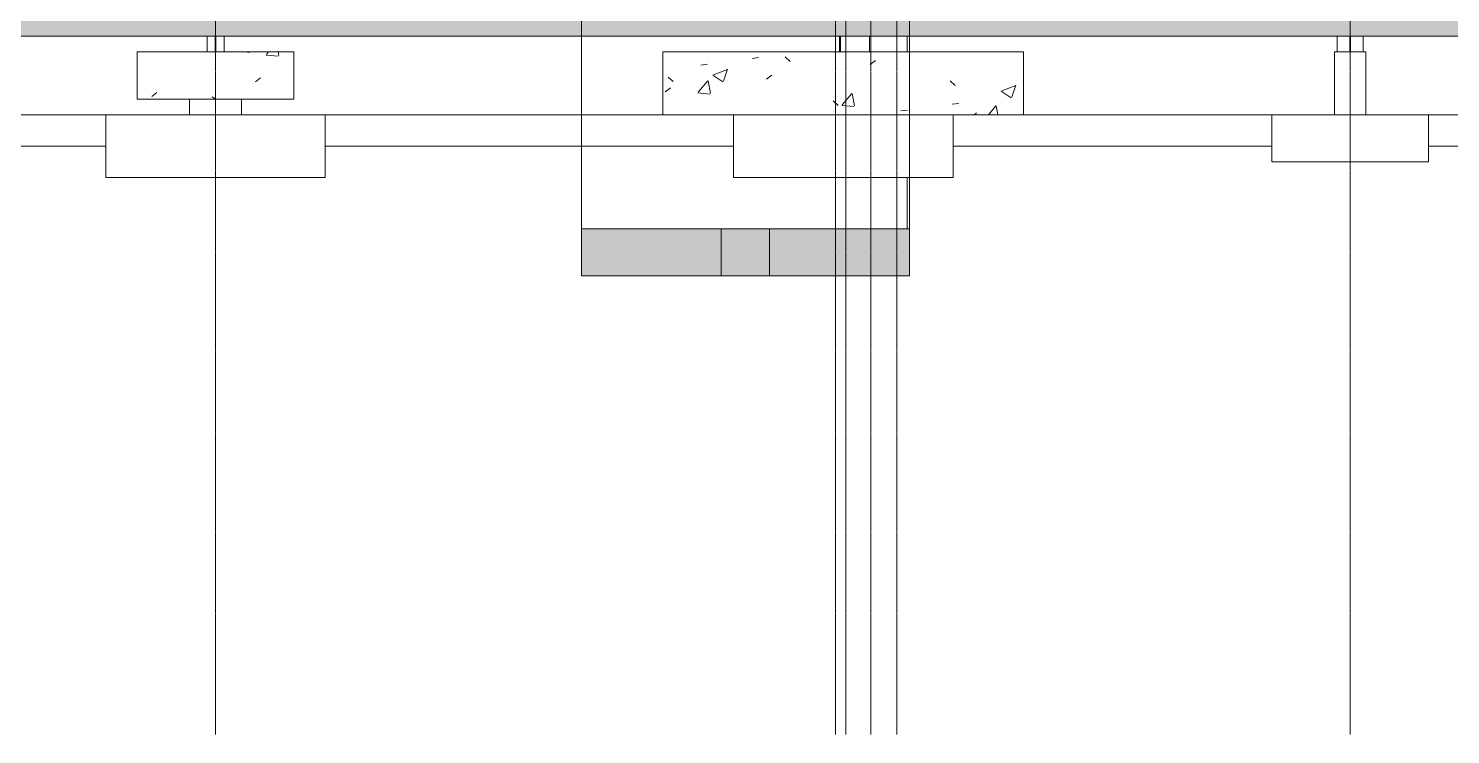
# Model space of a CAD drawing. Header units: inches. Extents: x -23565 to -43, y -324 to 853.
# Drawn here: x -11560 to -11016, y -273 to -3 of the extents above; entities that cross this region are included whole.
import ezdxf

# ---------------------------------------------------------------- set-up
doc = ezdxf.new("R2010")
doc.units = ezdxf.units.IN
doc.header["$MEASUREMENT"] = 0
doc.linetypes.add('Grid Line 1_2_', pattern=[0.875, 0.5, -0.125, 0.125, -0.125])
doc.linetypes.add('Hidden 1_8_', pattern=[0.1875, 0.125, -0.0625])
for name, color, linetype, lineweight in [('A-FLOR', 192, 'Continuous', 13), ('A-FLOR-PATT', 8, 'Continuous', 25), ('C-TOPO', 7, 'Continuous', 13), ('G-ANNO-SYMB', 111, 'Continuous', 9), ('L-SITE-WALL', 31, 'Continuous', 13), ('S-COLS', 52, 'Continuous', 13), ('S-FNDN', 32, 'Continuous', 13), ('S-GRID', 1, 'Continuous', 9)]:
    doc.layers.add(name, color=color, linetype=linetype, lineweight=lineweight)
pattern_1 = [(50, (22063.86, 65.275), (55.0854, -4.8198), [5.76, -63.36]), (355, (22063.86, 65.275), (-10.6557, 57.7685), [4.608, -50.688]), (100.451, (22068.45, 64.874), (44.4295, 52.9487), [4.895, -53.848]), (46.184, (22063.86, 80.635), (81.9644, -12.712), [8.64, -95.04]), (96.636, (22070.69, 79.576), (71.7815, 74.8124), [7.343, -80.772]), (351.184, (22063.86, 80.635), (71.782, 74.8124), [6.912, -76.032]), (21, (22071.54, 76.795), (45.842, -30.9215), [5.76, -63.36]), (326, (22071.54, 76.795), (18.687, 55.6915), [4.608, -50.688]), (71.451, (22075.36, 74.22), (64.529, 24.77), [4.895, -53.848]), (37.5, (22063.858, 65.275), (0.9339, 25.5668), [2.534, -47.539, 2.534, -48.922, -50.88]), (37.5, (22063.858, 65.275), (0.9339, 25.5668), [-101.53, 2.534, -48.346]), (7.5, (22063.858, 65.275), (20.204, 30.2913), [2.534, -26.803, 2.534, -46.387, -19.392]), (7.5, (22063.858, 65.275), (20.204, 30.2913), [-78.259, 2.534, -16.858]), (327.5, (22046.732, 65.275), (40.9978, -1.7324), [2.534, -16.666, 2.534, -57.37, -79.488]), (327.5, (22046.732, 65.275), (40.9978, -1.7324), [-79.104, 2.534, -76.954]), (317.5, (22039.052, 65.275), (44.7889, 7.6878), [2.534, -22.426, 2.534, -37.248, -56.448]), (317.5, (22039.052, 65.275), (44.7889, 7.6878), [-64.742, 2.534, -53.914])]

# ---------------------------------------------------------------- blocks, each defined once
blk = doc.blocks.new('Struct_Xcel_Sports Complex_rvt-3-Building Section - North_South looking East _ Lounge')
at = {"layer": 'A-FLOR-PATT', "lineweight": 9}
h = blk.add_hatch(dxfattribs=at)
h.set_pattern_fill('FP_46', color=256, style=0, pattern_type=2)
h.set_pattern_definition(pattern_1)
h.paths.add_polyline_path([(21132.3, -6), (22790.8, -6), (22790.8, 0), (21132.3, 0), (21132.3, -1.61)], flags=0)
at = {"layer": 'S-FNDN', "lineweight": 9}
h = blk.add_hatch(dxfattribs=at)
h.set_pattern_fill('FP_46', color=8, style=0, pattern_type=2)
h.set_pattern_definition(pattern_1)
h.paths.add_polyline_path([(22104.33, -30), (22138.8, -30), (22138.8, -12), (22078.8, -12), (22078.8, -30)], flags=0)
h = blk.add_hatch(dxfattribs=at)
h.set_pattern_fill('FP_46', color=8, style=0, pattern_type=2)
h.set_pattern_definition(pattern_1)
h.paths.add_polyline_path([(22414.2, -36), (22418.05, -36), (22418.05, -12), (22280.05, -12), (22280.05, -36)], flags=0)
at = {"layer": 'A-FLOR', "color": 7}
blk.add_line((21132.3, -6), (22790.8, -6), dxfattribs=at)
at = {"layer": 'L-SITE-WALL', "color": 8, "lineweight": 9}
blk.add_line((22373.55, -6), (22373.55, -12), dxfattribs=at)
at = {"layer": 'S-FNDN', "color": 7}
for p, q in [((22138.8, -12), (22078.8, -12)), ((22078.8, -12), (22078.8, -30)), ((22138.8, -30), (22138.8, -12)), ((22418.05, -12), (22280.05, -12)), ((22280.05, -12), (22280.05, -36)), ((22418.05, -36), (22418.05, -12)), ((22078.8, -30), (22138.8, -30)), ((22280.05, -36), (22418.05, -36))]:
    blk.add_line(p, q, dxfattribs=at)
at = {"layer": 'S-FNDN', "color": 8, "lineweight": 9}
for p, q in [((22537.05, -12), (22538.05, -12)), ((22537.05, -36), (22537.05, -12)), ((22548.05, -12), (22549.05, -12)), ((22549.05, -36), (22549.05, -12)), ((22098.8, -30), (22098.8, -36)), ((22118.8, -36), (22118.8, -30)), ((21909.55, -36), (22066.8, -36)), ((22066.8, -36), (22150.8, -36)), ((22066.8, -60), (22066.8, -36)), ((22150.8, -36), (22280.05, -36)), ((22150.8, -60), (22150.8, -36)), ((22307.05, -36), (22307.05, -60)), ((22391.05, -60), (22391.05, -36)), ((22418.05, -36), (22513.05, -36)), ((22513.05, -36), (22573.05, -36)), ((22513.05, -54), (22513.05, -36)), ((22573.05, -54), (22573.05, -36)), ((22573.05, -36), (22753.05, -36)), ((22066.8, -48), (21909.55, -48)), ((22307.05, -48), (22150.8, -48)), ((22513.05, -48), (22391.05, -48)), ((22753.05, -48), (22573.05, -48)), ((22573.05, -54), (22513.05, -54)), ((22150.8, -60), (22066.8, -60)), ((22391.05, -60), (22307.05, -60))]:
    blk.add_line(p, q, dxfattribs=at)
blk = doc.blocks.new('W-Wide Flange-Column - W12X26-1588833-Building Section - North_South looking East _ Lounge')
at = {"layer": 'S-COLS', "color": 8, "linetype": 'Hidden 1_8_', "lineweight": 9}
for p, q in [((22108.65, 0), (22108.65, 346.14)), ((22108.96, 346.12), (22108.96, 0)), ((22108.65, -12), (22108.65, -6)), ((22108.96, -6), (22108.96, -12))]:
    blk.add_line(p, q, dxfattribs=at)
blk = doc.blocks.new('W-Wide Flange-Column - B2_B-1401040-Building Section - North_South looking East _ Lounge')
at = {"layer": 'S-COLS', "color": 8, "linetype": 'Hidden 1_8_', "lineweight": 9}
for p, q in [((22542.9, 28.34), (22542.9, 141.09)), ((22543.21, 141.09), (22543.21, 28.34)), ((22542.9, 11.86), (22542.9, 15.75)), ((22543.21, 15.73), (22543.21, 10.91)), ((22542.9, 0), (22542.9, 8.67)), ((22543.21, 7.71), (22543.21, 0)), ((22542.9, -12), (22542.9, -6)), ((22543.21, -6), (22543.21, -12))]:
    blk.add_line(p, q, dxfattribs=at)
blk = doc.blocks.new('Section - 3_32_ x 3_8_-18514-Building Section - North_South looking East _ Lounge')
at = {"layer": 'G-ANNO-SYMB'}
blk.add_hatch(color=256, dxfattribs=at).paths.add_polyline_path([(22320.83, -79.66), (22248.83, -79.66), (22248.83, -97.66), (22320.83, -97.66)], flags=0)
for p, q in [((22248.83, -97.66), (22248.83, -79.66)), ((22248.83, -79.66), (22320.83, -79.66)), ((22320.83, -79.66), (22320.83, -97.66)), ((22320.83, -97.66), (22248.83, -97.66))]:
    blk.add_line(p, q, dxfattribs=at)

msp = doc.modelspace()

# ---------------------------------------------------------------- linework, layer by layer
at = {"layer": 'C-TOPO', "color": 8, "lineweight": 9}
for p, q in [((-11223.95593, -12), (-11223.95593, -6)), ((-11223.95593, -79.73125), (-11223.95593, -60))]:
    msp.add_line(p, q, dxfattribs=at)
at = {"layer": 'G-ANNO-SYMB'}
for p, q in [((-11348.67607, 545.15708), (-11348.67607, -79.66081)), ((-11223.15219, 545.15708), (-11223.15219, -79.66081))]:
    msp.add_line(p, q, dxfattribs=at)
at = {"layer": 'S-COLS', "color": 8, "lineweight": 9}
for p, q in [((-11491.95135, -6), (-11491.95135, -12)), ((-11485.46135, -6), (-11485.46135, -12)), ((-11249.95635, -6), (-11249.95635, -12)), ((-11249.52275, -6), (-11249.52275, -12)), ((-11238.38994, -12), (-11238.38994, -6)), ((-11237.95635, -6), (-11237.95635, -12)), ((-11059.45635, -6), (-11059.45635, -12)), ((-11049.45635, -6), (-11049.45635, -12)), ((-11049.45635, -12), (-11059.45635, -12))]:
    msp.add_line(p, q, dxfattribs=at)
at = {"layer": 'S-GRID', "linetype": 'Grid Line 1_2_'}
for p, q in [((-11488.70635, -273.16081), (-11488.70635, 738.65708)), ((-11488.70635, -273.16081), (-11488.70635, 738.65708)), ((-11251.45635, -273.16081), (-11251.45635, 738.65708)), ((-11247.45635, -273.16081), (-11247.45635, 738.65708)), ((-11237.95635, -273.16081), (-11237.95635, 738.65708)), ((-11237.95635, -273.16081), (-11237.95635, 738.65708)), ((-11227.95635, -273.16081), (-11227.95635, 738.65708)), ((-11054.45635, -273.16081), (-11054.45635, 738.65708)), ((-11054.45635, -273.16081), (-11054.45635, 738.65708))]:
    msp.add_line(p, q, dxfattribs=at)

# ---------------------------------------------------------------- block references
at = {"color": 250, "lineweight": 5}
msp.add_blockref('Struct_Xcel_Sports Complex_rvt-3-Building Section - North_South looking East _ Lounge', (-33597.50916, 0), dxfattribs=at)
at = {"layer": 'G-ANNO-SYMB'}
msp.add_blockref('Section - 3_32_ x 3_8_-18514-Building Section - North_South looking East _ Lounge', (-33597.50916, 0), dxfattribs=at)
at = {"layer": 'G-ANNO-SYMB', "extrusion": (0, 0, -1)}
msp.add_blockref('Section - 3_32_ x 3_8_-18514-Building Section - North_South looking East _ Lounge', (-11025.6809, 0), dxfattribs=at)
at = {"layer": 'S-COLS', "color": 8, "linetype": 'Hidden 1_8_', "lineweight": 9}
for name in ['W-Wide Flange-Column - W12X26-1588833-Building Section - North_South looking East _ Lounge', 'W-Wide Flange-Column - B2_B-1401040-Building Section - North_South looking East _ Lounge']:
    msp.add_blockref(name, (-33597.50916, 0), dxfattribs=at)

doc.saveas('drawing.dxf')
